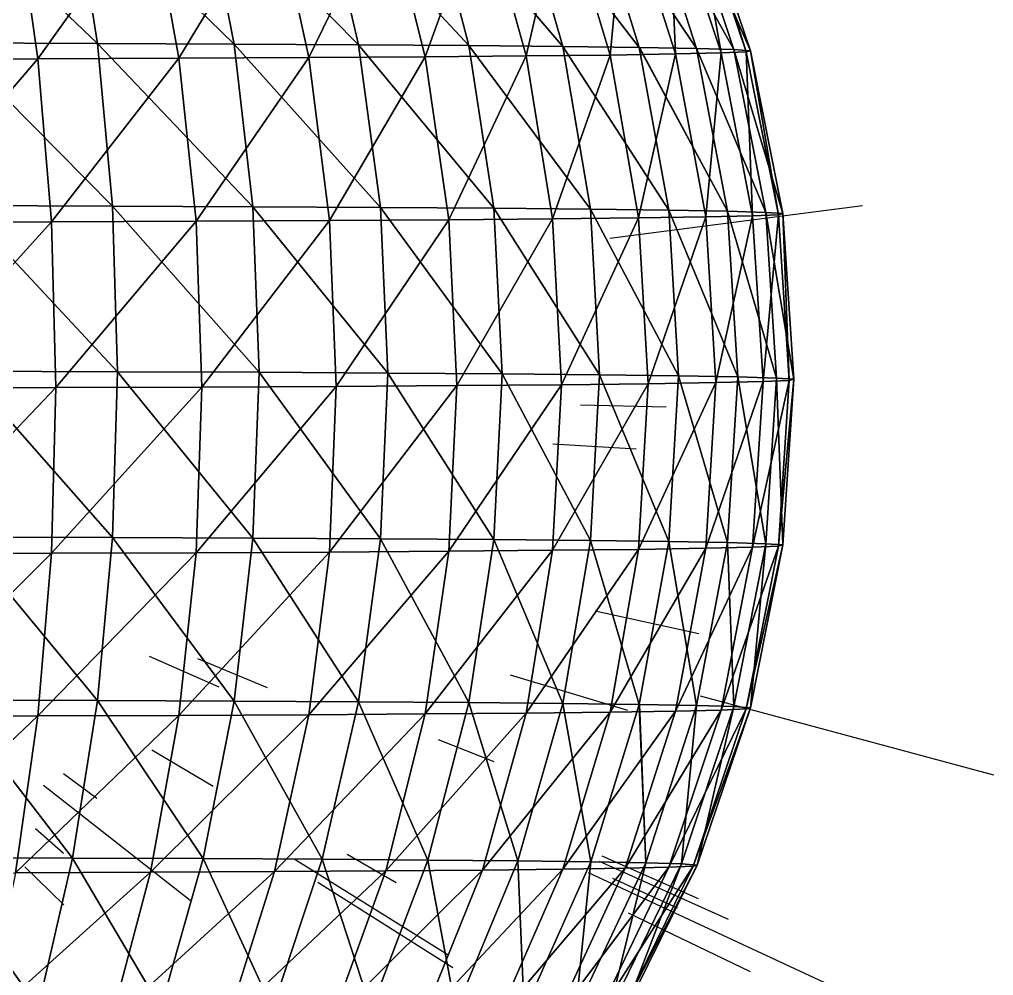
# Model space of a CAD drawing. Header units: metres. Extents: x -186 to 389, y -250 to 250.
# Drawn here: x 197.3 to 389.2, y -117.4 to 70.9 of the extents above; entities that cross this region are included whole.
import ezdxf

# ---------------------------------------------------------------- set-up
doc = ezdxf.new("R2010")
doc.units = ezdxf.units.M

msp = doc.modelspace()

# ---------------------------------------------------------------- linework, layer by layer
for p, q in [((313.60217, 27.826876, -481.3147), (363.35687, 34.30864, -452.22083)), ((307.81796, -4.982011, -469.14893), (324.67706, -5.386174, -458.0293)), ((302.37585, -12.635415, -461.70013), (318.79352, -13.660458, -449.9762)), ((310.70813, -45.575726, -481.61475), (331.102, -49.986866, -469.55475)), ((222.7959, -54.44929, -396.55746), (236.5303, -60.5393, -373.10754)), ((232.37036, -54.964317, -402.60538), (246.05925, -60.648373, -381.54907)), ((293.96283, -58.173637, -461.3204), (317.0592, -65.10073, -444.06656)), ((331.36633, -62.31145, -538.4838), (389.16147, -77.87681, -521.56396)), ((279.77716, -70.89642, -449.19913), (290.73346, -75.217125, -439.62982)), ((223.36682, -72.93888, -402.5967), (235.45578, -80.086296, -382.64346)), ((205.92209, -77.61393, -394.6579), (212.53691, -82.460915, -381.44604)), ((201.98859, -79.88287, -393.57242), (230.90584, -102.5324, -333.28018)), ((200.45248, -88.44576, -396.2472), (205.96931, -93.30317, -384.7157)), ((261.82587, -93.47102, -441.6682), (271.49316, -99.054886, -431.8382)), ((312.01883, -93.793495, -515.3784), (331.00687, -102.193474, -507.24298)), ((251.3609, -94.3574, -432.4721), (281.87622, -113.38046, -397.44385)), ((311.48157, -94.83689, -515.2095), (336.91882, -106.24398, -504.2629)), ((198.35025, -95.978096, -398.5728), (206.03264, -103.47518, -382.35315)), ((309.28958, -97.1072, -512.5745), (374.1778, -127.21432, -483.54138)), ((256.08536, -98.96337, -439.35074), (282.66376, -115.81497, -410.9364)), ((314.12134, -98.20152, -525.5362), (326.8482, -104.03841, -520.7407)), ((317.20087, -104.99111, -544.5604), (341.23254, -116.607605, -537.73846))]:
    msp.add_line(p, q)
for points in [[(207.7212, 97.09488, -402.57907), (212.62366, 66.19446, -393.0648), (180.13162, 97.18083, -390.26685), (180.13173, 97.18093, -390.26675)], [(212.62366, 66.19446, -393.0648), (183.77846, 66.284325, -380.1922), (180.13162, 97.18083, -390.26685), (180.13173, 97.18093, -390.26675)], [(233.46768, 96.98451, -418.38702), (239.54185, 66.07906, -409.59216), (207.7212, 97.09488, -402.57907), (207.72131, 97.09498, -402.57898)], [(239.54185, 66.07906, -409.59216), (212.62366, 66.19446, -393.0648), (207.7212, 97.09488, -402.57907), (207.72131, 97.09498, -402.57898)], [(256.93042, 96.85164, -437.4203), (264.07245, 65.94014, -429.49164), (233.46768, 96.98451, -418.38702), (233.46779, 96.98461, -418.38693)], [(264.07245, 65.94014, -429.49164), (239.54185, 66.07906, -409.59216), (233.46768, 96.98451, -418.38702), (233.46779, 96.98461, -418.38693)], [(277.70807, 96.69852, -459.3531), (285.7957, 65.78005, -452.42264), (256.93042, 96.85164, -437.4203), (256.9305, 96.85174, -437.4202)], [(285.7957, 65.78005, -452.42264), (264.07245, 65.94014, -429.49164), (256.93042, 96.85164, -437.4203), (256.9305, 96.85174, -437.4202)], [(295.4451, 96.52777, -483.8103), (304.3399, 65.60153, -477.9929), (277.70807, 96.69852, -459.3531), (277.70816, 96.698616, -459.353)], [(304.3399, 65.60153, -477.9929), (285.7957, 65.78005, -452.42264), (277.70807, 96.69852, -459.3531), (277.70816, 96.698616, -459.353)], [(309.83798, 96.342316, -510.3733), (319.38785, 65.407646, -505.76477), (295.4451, 96.52777, -483.8103), (295.4452, 96.52787, -483.8102)], [(319.38785, 65.407646, -505.76477), (304.3399, 65.60153, -477.9929), (295.4451, 96.52777, -483.8103), (295.4452, 96.52787, -483.8102)], [(320.6405, 96.14535, -538.58765), (330.68198, 65.201706, -535.2632), (309.83798, 96.342316, -510.3733), (309.83807, 96.342415, -510.3732)], [(330.68198, 65.201706, -535.2632), (319.38785, 65.407646, -505.76477), (309.83798, 96.342316, -510.3733), (309.83807, 96.342415, -510.3732)], [(327.6678, 95.94021, -567.9706), (338.0291, 64.98723, -565.98334), (320.6405, 96.14535, -538.58765), (320.6406, 96.14545, -538.5875)], [(338.0291, 64.98723, -565.98334), (330.68198, 65.201706, -535.2632), (320.6405, 96.14535, -538.58765), (320.6406, 96.14545, -538.5875)], [(171.40811, 63.092735, -837.3458), (200.9072, 63.171585, -826.052), (196.51474, 94.20359, -816.71857), (196.51485, 94.20369, -816.71844)], [(196.51474, 94.20359, -816.71857), (200.9072, 63.171585, -826.052), (223.07843, 94.30407, -802.326), (223.07854, 94.30417, -802.32587)], [(200.9072, 63.171585, -826.052), (228.67981, 63.276638, -811.0044), (223.07843, 94.30407, -802.326), (223.07854, 94.30417, -802.32587)], [(223.07843, 94.30407, -802.326), (228.67981, 63.276638, -811.0044), (247.53616, 94.4279, -784.5895), (247.53627, 94.428, -784.58936)], [(228.67981, 63.276638, -811.0044), (254.25061, 63.4061, -792.4607), (247.53616, 94.4279, -784.5895), (247.53627, 94.428, -784.58936)], [(247.53616, 94.4279, -784.5895), (254.25061, 63.4061, -792.4607), (269.46954, 94.57295, -763.81226), (269.46964, 94.57305, -763.81213)], [(254.25061, 63.4061, -792.4607), (277.1822, 63.557755, -770.7379), (269.46954, 94.57295, -763.81226), (269.46964, 94.57305, -763.81213)], [(269.4695, 94.57295, -763.8123), (277.1822, 63.557755, -770.7379), (288.50323, 94.736755, -740.3501), (288.50333, 94.736855, -740.35)], [(277.1822, 63.557755, -770.7379), (297.08212, 63.729008, -746.20795), (288.50323, 94.736755, -740.3501), (288.50333, 94.736855, -740.35)], [(288.50323, 94.736755, -740.3501), (297.08212, 63.729008, -746.20795), (304.31158, 94.9165, -714.60425), (304.31168, 94.916595, -714.6041)], [(297.08212, 63.729008, -746.20795), (313.60992, 63.916935, -719.2904), (304.31158, 94.9165, -714.60425), (304.31168, 94.916595, -714.6041)], [(304.31158, 94.9165, -714.60425), (313.60992, 63.916935, -719.2904), (316.62408, 95.10911, -687.0154), (316.62418, 95.10921, -687.01526)], [(313.60992, 63.916935, -719.2904), (326.4828, 64.11831, -690.4459), (316.62408, 95.10911, -687.0154), (316.62418, 95.10921, -687.01526)], [(316.62408, 95.10911, -687.0154), (326.4828, 64.11831, -690.4459), (325.23013, 95.31129, -658.0554), (325.23022, 95.311386, -658.0553)], [(325.23013, 95.31129, -658.0554), (335.48047, 64.32969, -660.16797), (329.98242, 95.519585, -628.2199), (329.9825, 95.519684, -628.2198)], [(326.4828, 64.11831, -690.4459), (335.48047, 64.32969, -660.16797), (325.23013, 95.31129, -658.0554), (325.23022, 95.311386, -658.0553)], [(330.79962, 95.73042, -598.0194), (341.30344, 64.76791, -597.3997), (327.6678, 95.94021, -567.9706), (327.66788, 95.94031, -567.97046)], [(341.30344, 64.76791, -597.3997), (338.0291, 64.98723, -565.98334), (327.6678, 95.94021, -567.9706), (327.66788, 95.94031, -567.97046)], [(329.98242, 95.519585, -628.2199), (340.44904, 64.54746, -628.9747), (330.79962, 95.73042, -598.0194), (330.7997, 95.73052, -598.0193)], [(335.48047, 64.32969, -660.16797), (340.44904, 64.54746, -628.9747), (329.98242, 95.519585, -628.2199), (329.9825, 95.519684, -628.2198)], [(340.44904, 64.54746, -628.9747), (341.30344, 64.76791, -597.3997), (330.79962, 95.73042, -598.0194), (330.7997, 95.73052, -598.0193)], [(212.62366, 66.19446, -393.0648), (215.59909, 34.161396, -387.19757), (183.77846, 66.284325, -380.1922), (183.77856, 66.284424, -380.1921)], [(215.59909, 34.161396, -387.19757), (185.99185, 34.25364, -373.98492), (183.77846, 66.284325, -380.1922), (183.77856, 66.284424, -380.1921)], [(239.54185, 66.07906, -409.59216), (243.22845, 34.04296, -404.16162), (212.62366, 66.19446, -393.0648), (212.62376, 66.19456, -393.0647)], [(243.22845, 34.04296, -404.16162), (215.59909, 34.161396, -387.19757), (212.62366, 66.19446, -393.0648), (212.62376, 66.19456, -393.0647)], [(264.07245, 65.94014, -429.49164), (268.4071, 33.900368, -424.5868), (239.54185, 66.07906, -409.59216), (239.54196, 66.07916, -409.59207)], [(268.4071, 33.900368, -424.5868), (243.22845, 34.04296, -404.16162), (239.54185, 66.07906, -409.59216), (239.54196, 66.07916, -409.59207)], [(285.7957, 65.78005, -452.42264), (290.70428, 33.736046, -448.12363), (264.07245, 65.94014, -429.49164), (264.07254, 65.94024, -429.49155)], [(290.70428, 33.736046, -448.12363), (268.4071, 33.900368, -424.5868), (264.07245, 65.94014, -429.49164), (264.07254, 65.94024, -429.49155)], [(304.3399, 65.60153, -477.9929), (309.73846, 33.552814, -474.36942), (285.7957, 65.78005, -452.42264), (285.79578, 65.78015, -452.42255)], [(309.73846, 33.552814, -474.36942), (290.70428, 33.736046, -448.12363), (285.7957, 65.78005, -452.42264), (285.79578, 65.78015, -452.42255)], [(319.38785, 65.407646, -505.76477), (325.18393, 33.353806, -502.87503), (304.3399, 65.60153, -477.9929), (304.34, 65.60163, -477.9928)], [(325.18393, 33.353806, -502.87503), (309.73846, 33.552814, -474.36942), (304.3399, 65.60153, -477.9929), (304.34, 65.60163, -477.9928)], [(330.68198, 65.201706, -535.2632), (336.77643, 33.14242, -533.1528), (319.38785, 65.407646, -505.76477), (319.38794, 65.407745, -505.76468)], [(336.77643, 33.14242, -533.1528), (325.18393, 33.353806, -502.87503), (319.38785, 65.407646, -505.76477), (319.38794, 65.407745, -505.76468)], [(228.67981, 63.276638, -811.0044), (232.07945, 31.166496, -816.1789), (254.25061, 63.4061, -792.4607), (254.25072, 63.4062, -792.4606)], [(232.07945, 31.166496, -816.1789), (258.3258, 31.29938, -797.1452), (254.25061, 63.4061, -792.4607), (254.25072, 63.4062, -792.4606)], [(254.25061, 63.4061, -792.4607), (258.3258, 31.29938, -797.1452), (277.1822, 63.557755, -770.7379), (277.18228, 63.557854, -770.7378)], [(258.3258, 31.29938, -797.1452), (281.86322, 31.455042, -774.8486), (277.1822, 63.557755, -770.7379), (277.18228, 63.557854, -770.7378)], [(277.1822, 63.557755, -770.7379), (281.86322, 31.455042, -774.8486), (297.08212, 63.729008, -746.20795), (297.0822, 63.729107, -746.2078)], [(281.86322, 31.455042, -774.8486), (302.28888, 31.63082, -749.67053), (297.08212, 63.729008, -746.20795), (297.0822, 63.729107, -746.2078)], [(297.08212, 63.729008, -746.20795), (302.28888, 31.63082, -749.67053), (313.60992, 63.916935, -719.2904), (313.61002, 63.917034, -719.2903)], [(302.28888, 31.63082, -749.67053), (319.25336, 31.823708, -722.0419), (313.60992, 63.916935, -719.2904), (313.61002, 63.917034, -719.2903)], [(313.60992, 63.916935, -719.2904), (319.25336, 31.823708, -722.0419), (326.4828, 64.11831, -690.4459), (326.48288, 64.11841, -690.4458)], [(319.25336, 31.823708, -722.0419), (332.4663, 32.030403, -692.4353), (326.4828, 64.11831, -690.4459), (326.48288, 64.11841, -690.4458)], [(326.4828, 64.11831, -690.4459), (332.4663, 32.030403, -692.4353), (335.48047, 64.32969, -660.16797), (335.48056, 64.32979, -660.16785)], [(338.0291, 64.98723, -565.98334), (344.31766, 32.922287, -564.6846), (330.68198, 65.201706, -535.2632), (330.68207, 65.201805, -535.26306)], [(344.31766, 32.922287, -564.6846), (336.77643, 33.14242, -533.1528), (330.68198, 65.201706, -535.2632), (330.68207, 65.201805, -535.26306)], [(332.4663, 32.030403, -692.4353), (341.70172, 32.24737, -661.3575), (335.48047, 64.32969, -660.16797), (335.48056, 64.32979, -660.16785)], [(335.48047, 64.32969, -660.16797), (341.70172, 32.24737, -661.3575), (340.44904, 64.54746, -628.9747), (340.44913, 64.54756, -628.97455)], [(341.30344, 64.76791, -597.3997), (347.6785, 32.69716, -596.9309), (338.0291, 64.98723, -565.98334), (338.0292, 64.98733, -565.9832)], [(347.6785, 32.69716, -596.9309), (344.31766, 32.922287, -564.6846), (338.0291, 64.98723, -565.98334), (338.0292, 64.98733, -565.9832)], [(340.44904, 64.54746, -628.9747), (346.80154, 32.470898, -629.3401), (341.30344, 64.76791, -597.3997), (341.30353, 64.768005, -597.3996)], [(341.70172, 32.24737, -661.3575), (346.80154, 32.470898, -629.3401), (340.44904, 64.54746, -628.9747), (340.44913, 64.54756, -628.97455)], [(346.80154, 32.470898, -629.3401), (347.6785, 32.69716, -596.9309), (341.30344, 64.76791, -597.3997), (341.30353, 64.768005, -597.3996)], [(171.40811, 63.092735, -837.3458), (173.29465, 30.97774, -843.21625), (200.9072, 63.171585, -826.052), (200.9073, 63.171684, -826.0519)], [(173.29465, 30.97774, -843.21625), (203.57309, 31.058668, -831.624), (200.9072, 63.171585, -826.052), (200.9073, 63.171684, -826.0519)], [(200.9072, 63.171585, -826.052), (203.57309, 31.058668, -831.624), (228.67981, 63.276638, -811.0044), (228.67992, 63.276737, -811.0043)], [(203.57309, 31.058668, -831.624), (232.07945, 31.166496, -816.1789), (228.67981, 63.276638, -811.0044), (228.67992, 63.276737, -811.0043)], [(215.59909, 34.161396, -387.19757), (216.5966, 1.5438598, -385.07788), (185.99185, 34.25364, -373.98492), (185.99196, 34.25374, -373.98483)], [(216.5966, 1.5438598, -385.07788), (186.73386, 1.6368988, -371.75122), (185.99185, 34.25364, -373.98492), (185.99196, 34.25374, -373.98483)], [(243.22845, 34.04296, -404.16162), (244.46437, 1.4244046, -402.18832), (215.59909, 34.161396, -387.19757), (215.5992, 34.161495, -387.19748)], [(244.46437, 1.4244046, -402.18832), (216.5966, 1.5438598, -385.07788), (215.59909, 34.161396, -387.19757), (215.5992, 34.161495, -387.19748)], [(268.4071, 33.900368, -424.5868), (269.8603, 1.2805775, -422.78973), (243.22845, 34.04296, -404.16162), (243.22856, 34.04306, -404.16153)], [(269.8603, 1.2805775, -422.78973), (244.46437, 1.4244046, -402.18832), (243.22845, 34.04296, -404.16162), (243.22856, 34.04306, -404.16153)], [(290.70428, 33.736046, -448.12363), (292.34985, 1.1148391, -446.52966), (268.4071, 33.900368, -424.5868), (268.4072, 33.900467, -424.5867)], [(292.34985, 1.1148391, -446.52966), (269.8603, 1.2805775, -422.78973), (268.4071, 33.900368, -424.5868), (268.4072, 33.900467, -424.5867)], [(309.73846, 33.552814, -474.36942), (311.54828, 0.9300251, -473.00192), (290.70428, 33.736046, -448.12363), (290.70438, 33.736145, -448.12354)], [(311.54828, 0.9300251, -473.00192), (292.34985, 1.1148391, -446.52966), (290.70428, 33.736046, -448.12363), (290.70438, 33.736145, -448.12354)], [(325.18393, 33.353806, -502.87503), (327.127, 0.72929806, -501.7535), (309.73846, 33.552814, -474.36942), (309.73856, 33.552914, -474.36932)], [(327.127, 0.72929806, -501.7535), (311.54828, 0.9300251, -473.00192), (309.73846, 33.552814, -474.36942), (309.73856, 33.552914, -474.36932)], [(336.77643, 33.14242, -533.1528), (338.81958, 0.5160926, -532.2925), (325.18393, 33.353806, -502.87503), (325.18402, 33.353905, -502.87494)], [(338.81958, 0.5160926, -532.2925), (327.127, 0.72929806, -501.7535), (325.18393, 33.353806, -502.87503), (325.18402, 33.353905, -502.87494)], [(344.31766, 32.922287, -564.6846), (346.42584, 0.2940563, -564.0964), (336.77643, 33.14242, -533.1528), (336.77652, 33.14252, -533.15265)], [(346.42584, 0.2940563, -564.0964), (338.81958, 0.5160926, -532.2925), (336.77643, 33.14242, -533.1528), (336.77652, 33.14252, -533.15265)], [(347.6785, 32.69716, -596.9309), (349.8157, 0.06698817, -596.62103), (344.31766, 32.922287, -564.6846), (344.31775, 32.922386, -564.68445)], [(349.8157, 0.06698817, -596.62103), (346.42584, 0.2940563, -564.0964), (344.31766, 32.922287, -564.6846), (344.31775, 32.922386, -564.68445)], [(346.80154, 32.470898, -629.3401), (348.93115, -0.1612261, -629.3098), (347.6785, 32.69716, -596.9309), (347.6786, 32.697258, -596.9308)], [(348.93115, -0.1612261, -629.3098), (349.8157, 0.06698817, -596.62103), (347.6785, 32.69716, -596.9309), (347.6786, 32.697258, -596.9308)], [(173.29465, 30.97774, -843.21625), (173.92712, -1.6672703, -845.0315), (203.57309, 31.058668, -831.624), (203.5732, 31.058767, -831.6239)], [(173.92712, -1.6672703, -845.0315), (204.46681, -1.5856419, -833.33923), (203.57309, 31.058668, -831.624), (203.5732, 31.058767, -831.6239)], [(203.57309, 31.058668, -831.624), (204.46681, -1.5856419, -833.33923), (232.07945, 31.166496, -816.1789), (232.07956, 31.166595, -816.1788)], [(204.46681, -1.5856419, -833.33923), (233.21913, -1.4768822, -817.76086), (232.07945, 31.166496, -816.1789), (232.07956, 31.166595, -816.1788)], [(232.07945, 31.166496, -816.1789), (233.21913, -1.4768822, -817.76086), (258.3258, 31.29938, -797.1452), (258.3259, 31.299479, -797.1451)], [(233.21913, -1.4768822, -817.76086), (259.692, -1.3428537, -798.5629), (258.3258, 31.29938, -797.1452), (258.3259, 31.299479, -797.1451)], [(258.3258, 31.29938, -797.1452), (259.692, -1.3428537, -798.5629), (281.86322, 31.455042, -774.8486), (281.8633, 31.455141, -774.84845)], [(259.692, -1.3428537, -798.5629), (283.43253, -1.185848, -776.07385), (281.86322, 31.455042, -774.8486), (281.8633, 31.455141, -774.84845)], [(281.86322, 31.455042, -774.8486), (283.4325, -1.1858482, -776.0739), (302.28888, 31.63082, -749.67053), (302.28897, 31.630919, -749.6704)], [(283.4325, -1.1858482, -776.0739), (304.03442, -1.0085529, -750.6786), (302.28888, 31.63082, -749.67053), (302.28897, 31.630919, -749.6704)], [(302.28888, 31.63082, -749.67053), (304.03442, -1.0085529, -750.6786), (319.25336, 31.823708, -722.0419), (319.25345, 31.823807, -722.04175)], [(304.03442, -1.0085529, -750.6786), (321.14526, -0.81400126, -722.8115), (319.25336, 31.823708, -722.0419), (319.25345, 31.823807, -722.04175)], [(319.25336, 31.823708, -722.0419), (321.14526, -0.81400126, -722.8115), (332.4663, 32.030403, -692.4353), (332.4664, 32.030502, -692.4352)], [(321.14526, -0.81400126, -722.8115), (334.47223, -0.6055218, -692.9495), (332.4663, 32.030403, -692.4353), (332.4664, 32.030502, -692.4352)], [(332.4663, 32.030403, -692.4353), (334.47223, -0.6055218, -692.9495), (341.70172, 32.24737, -661.3575), (341.7018, 32.24747, -661.35736)], [(334.47223, -0.6055218, -692.9495), (343.78735, -0.38668203, -661.6035), (341.70172, 32.24737, -661.3575), (341.7018, 32.24747, -661.35736)], [(341.70172, 32.24737, -661.3575), (343.78735, -0.38668203, -661.6035), (346.80154, 32.470898, -629.3401), (346.80164, 32.470997, -629.33997)], [(343.78735, -0.38668203, -661.6035), (348.93115, -0.1612261, -629.3098), (346.80154, 32.470898, -629.3401), (346.80164, 32.470997, -629.33997)], [(215.59909, -31.100094, -386.74194), (185.99185, -31.007853, -373.52933), (186.73386, 1.6368988, -371.75122), (186.73396, 1.6369988, -371.75113)], [(216.5966, 1.5438598, -385.07788), (215.59909, -31.100094, -386.74194), (186.73386, 1.6368988, -371.75122), (186.73396, 1.6369988, -371.75113)], [(243.22845, -31.218529, -403.706), (215.59909, -31.100094, -386.74194), (216.5966, 1.5438598, -385.07788), (216.59671, 1.5439599, -385.0778)], [(244.46437, 1.4244046, -402.18832), (243.22845, -31.218529, -403.706), (216.5966, 1.5438598, -385.07788), (216.59671, 1.5439599, -385.0778)], [(268.4071, -31.361124, -424.1312), (243.22845, -31.218529, -403.706), (244.46437, 1.4244046, -402.18832), (244.46448, 1.4245046, -402.18823)], [(269.8603, 1.2805775, -422.78973), (268.4071, -31.361124, -424.1312), (244.46437, 1.4244046, -402.18832), (244.46448, 1.4245046, -402.18823)], [(290.70428, -31.525444, -447.66803), (268.4071, -31.361124, -424.1312), (269.8603, 1.2805775, -422.78973), (269.86038, 1.2806776, -422.78964)], [(292.34985, 1.1148391, -446.52966), (290.70428, -31.525444, -447.66803), (269.8603, 1.2805775, -422.78973), (269.86038, 1.2806776, -422.78964)], [(309.73846, -31.708675, -473.9138), (290.70428, -31.525444, -447.66803), (292.34985, 1.1148391, -446.52966), (292.34995, 1.1149391, -446.52957)], [(311.54828, 0.9300251, -473.00192), (309.73846, -31.708675, -473.9138), (292.34985, 1.1148391, -446.52966), (292.34995, 1.1149391, -446.52957)], [(325.18393, -31.907686, -502.4194), (309.73846, -31.708675, -473.9138), (311.54828, 0.9300251, -473.00192), (311.54837, 0.9301251, -473.00183)], [(327.127, 0.72929806, -501.7535), (325.18393, -31.907686, -502.4194), (311.54828, 0.9300251, -473.00192), (311.54837, 0.9301251, -473.00183)], [(336.77643, -32.11907, -532.69714), (325.18393, -31.907686, -502.4194), (327.127, 0.72929806, -501.7535), (327.1271, 0.7293981, -501.75342)], [(338.81958, 0.5160926, -532.2925), (336.77643, -32.11907, -532.69714), (327.127, 0.72929806, -501.7535), (327.1271, 0.7293981, -501.75342)], [(344.31766, -32.339207, -564.22894), (336.77643, -32.11907, -532.69714), (338.81958, 0.5160926, -532.2925), (338.81967, 0.5161926, -532.29236)], [(346.42584, 0.2940563, -564.0964), (344.31766, -32.339207, -564.22894), (338.81958, 0.5160926, -532.2925), (338.81967, 0.5161926, -532.29236)], [(347.6785, -32.56433, -596.4753), (344.31766, -32.339207, -564.22894), (346.42584, 0.2940563, -564.0964), (346.42593, 0.29415628, -564.09625)], [(349.8157, 0.06698817, -596.62103), (347.6785, -32.56433, -596.4753), (346.42584, 0.2940563, -564.0964), (346.42593, 0.29415628, -564.09625)], [(348.93115, -0.1612261, -629.3098), (346.80154, -32.790592, -628.88446), (349.8157, 0.06698817, -596.62103), (349.8158, 0.06708817, -596.6209)], [(346.80154, -32.790592, -628.88446), (347.6785, -32.56433, -596.4753), (349.8157, 0.06698817, -596.62103), (349.8158, 0.06708817, -596.6209)], [(173.92712, -1.6672703, -845.0315), (173.29465, -34.283752, -842.7606), (204.46681, -1.5856419, -833.33923), (204.46692, -1.5855418, -833.3391)], [(173.29465, -34.283752, -842.7606), (203.57309, -34.20282, -831.1684), (204.46681, -1.5856419, -833.33923), (204.46692, -1.5855418, -833.3391)], [(204.46681, -1.5856419, -833.33923), (203.57309, -34.20282, -831.1684), (233.21913, -1.4768822, -817.76086), (233.21924, -1.4767822, -817.76074)], [(203.57309, -34.20282, -831.1684), (232.07945, -34.094994, -815.72327), (233.21913, -1.4768822, -817.76086), (233.21924, -1.4767822, -817.76074)], [(233.21913, -1.4768822, -817.76086), (232.07945, -34.094994, -815.72327), (259.692, -1.3428537, -798.5629), (259.69208, -1.3427536, -798.5628)], [(232.07945, -34.094994, -815.72327), (258.3258, -33.962112, -796.6896), (259.692, -1.3428537, -798.5629), (259.69208, -1.3427536, -798.5628)], [(259.692, -1.3428537, -798.5629), (258.3258, -33.962112, -796.6896), (283.43253, -1.185848, -776.07385), (283.43262, -1.185748, -776.0737)], [(258.3258, -33.962112, -796.6896), (281.86322, -33.80645, -774.39294), (283.43253, -1.185848, -776.07385), (283.43262, -1.185748, -776.0737)], [(283.4325, -1.1858482, -776.0739), (281.86322, -33.80645, -774.39294), (304.03442, -1.0085529, -750.6786), (304.03452, -1.0084529, -750.67847)], [(281.86322, -33.80645, -774.39294), (302.28888, -33.63067, -749.2149), (304.03442, -1.0085529, -750.6786), (304.03452, -1.0084529, -750.67847)], [(304.03442, -1.0085529, -750.6786), (302.28888, -33.63067, -749.2149), (321.14526, -0.81400126, -722.8115), (321.14536, -0.81390125, -722.8114)], [(302.28888, -33.63067, -749.2149), (319.25336, -33.437782, -721.58624), (321.14526, -0.81400126, -722.8115), (321.14536, -0.81390125, -722.8114)], [(321.14526, -0.81400126, -722.8115), (319.25336, -33.437782, -721.58624), (334.47223, -0.6055218, -692.9495), (334.47232, -0.6054218, -692.9494)], [(319.25336, -33.437782, -721.58624), (332.4663, -33.231087, -691.97974), (334.47223, -0.6055218, -692.9495), (334.47232, -0.6054218, -692.9494)], [(334.47223, -0.6055218, -692.9495), (332.4663, -33.231087, -691.97974), (343.78735, -0.38668203, -661.6035), (343.78745, -0.38658205, -661.6034)], [(332.4663, -33.231087, -691.97974), (341.70172, -33.014122, -660.90186), (343.78735, -0.38668203, -661.6035), (343.78745, -0.38658205, -661.6034)], [(343.78735, -0.38668203, -661.6035), (341.70172, -33.014122, -660.90186), (348.93115, -0.1612261, -629.3098), (348.93124, -0.16112609, -629.3097)], [(341.70172, -33.014122, -660.90186), (346.80154, -32.790592, -628.88446), (348.93115, -0.1612261, -629.3098), (348.93124, -0.16112609, -629.3097)], [(212.62366, -63.21194, -392.16135), (183.77846, -63.122074, -379.28876), (185.99185, -31.007853, -373.52933), (185.99196, -31.007753, -373.52924)], [(215.59909, -31.100094, -386.74194), (212.62366, -63.21194, -392.16135), (185.99185, -31.007853, -373.52933), (185.99196, -31.007753, -373.52924)], [(239.54185, -63.32733, -408.68872), (212.62366, -63.21194, -392.16135), (215.59909, -31.100094, -386.74194), (215.5992, -31.099995, -386.74185)], [(243.22845, -31.218529, -403.706), (239.54185, -63.32733, -408.68872), (215.59909, -31.100094, -386.74194), (215.5992, -31.099995, -386.74185)], [(264.07245, -63.466255, -428.5882), (239.54185, -63.32733, -408.68872), (243.22845, -31.218529, -403.706), (243.22856, -31.21843, -403.7059)], [(268.4071, -31.361124, -424.1312), (264.07245, -63.466255, -428.5882), (243.22845, -31.218529, -403.706), (243.22856, -31.21843, -403.7059)], [(285.7957, -63.626343, -451.5192), (264.07245, -63.466255, -428.5882), (268.4071, -31.361124, -424.1312), (268.4072, -31.361025, -424.1311)], [(290.70428, -31.525444, -447.66803), (285.7957, -63.626343, -451.5192), (268.4071, -31.361124, -424.1312), (268.4072, -31.361025, -424.1311)], [(304.3399, -63.804867, -477.08945), (285.7957, -63.626343, -451.5192), (290.70428, -31.525444, -447.66803), (290.70438, -31.525345, -447.66794)], [(309.73846, -31.708675, -473.9138), (304.3399, -63.804867, -477.08945), (290.70428, -31.525444, -447.66803), (290.70438, -31.525345, -447.66794)], [(319.38785, -63.998753, -504.86133), (304.3399, -63.804867, -477.08945), (309.73846, -31.708675, -473.9138), (309.73856, -31.708576, -473.9137)], [(325.18393, -31.907686, -502.4194), (319.38785, -63.998753, -504.86133), (309.73846, -31.708675, -473.9138), (309.73856, -31.708576, -473.9137)], [(330.68198, -64.20469, -534.35974), (319.38785, -63.998753, -504.86133), (325.18393, -31.907686, -502.4194), (325.18402, -31.907587, -502.4193)], [(336.77643, -32.11907, -532.69714), (330.68198, -64.20469, -534.35974), (325.18393, -31.907686, -502.4194), (325.18402, -31.907587, -502.4193)], [(338.0291, -64.41917, -565.0799), (330.68198, -64.20469, -534.35974), (336.77643, -32.11907, -532.69714), (336.77652, -32.11897, -532.697)], [(344.31766, -32.339207, -564.22894), (338.0291, -64.41917, -565.0799), (336.77643, -32.11907, -532.69714), (336.77652, -32.11897, -532.697)], [(341.30344, -64.6385, -596.4963), (338.0291, -64.41917, -565.0799), (344.31766, -32.339207, -564.22894), (344.31775, -32.339108, -564.2288)], [(346.80154, -32.790592, -628.88446), (340.44904, -64.85893, -628.0712), (347.6785, -32.56433, -596.4753), (347.6786, -32.56423, -596.47516)], [(340.44904, -64.85893, -628.0712), (341.30344, -64.6385, -596.4963), (347.6785, -32.56433, -596.4753), (347.6786, -32.56423, -596.47516)], [(347.6785, -32.56433, -596.4753), (341.30344, -64.6385, -596.4963), (344.31766, -32.339207, -564.22894), (344.31775, -32.339108, -564.2288)], [(173.29465, -34.283752, -842.7606), (171.40811, -66.31366, -836.4424), (203.57309, -34.20282, -831.1684), (203.5732, -34.20272, -831.1683)], [(171.40811, -66.31366, -836.4424), (200.9072, -66.23481, -825.14856), (203.57309, -34.20282, -831.1684), (203.5732, -34.20272, -831.1683)], [(203.57309, -34.20282, -831.1684), (200.9072, -66.23481, -825.14856), (232.07945, -34.094994, -815.72327), (232.07956, -34.094894, -815.72314)], [(200.9072, -66.23481, -825.14856), (228.67981, -66.12975, -810.10095), (232.07945, -34.094994, -815.72327), (232.07956, -34.094894, -815.72314)], [(232.07945, -34.094994, -815.72327), (228.67981, -66.12975, -810.10095), (258.3258, -33.962112, -796.6896), (258.3259, -33.962013, -796.68945)], [(228.67981, -66.12975, -810.10095), (254.25061, -66.00029, -791.55725), (258.3258, -33.962112, -796.6896), (258.3259, -33.962013, -796.68945)], [(258.3258, -33.962112, -796.6896), (254.25061, -66.00029, -791.55725), (281.86322, -33.80645, -774.39294), (281.8633, -33.80635, -774.3928)], [(254.25061, -66.00029, -791.55725), (277.1822, -65.84864, -769.8345), (281.86322, -33.80645, -774.39294), (281.8633, -33.80635, -774.3928)], [(281.86322, -33.80645, -774.39294), (277.1822, -65.84864, -769.8345), (302.28888, -33.63067, -749.2149), (302.28897, -33.63057, -749.2148)], [(277.1822, -65.84864, -769.8345), (297.08212, -65.67738, -745.3045), (302.28888, -33.63067, -749.2149), (302.28897, -33.63057, -749.2148)], [(302.28888, -33.63067, -749.2149), (297.08212, -65.67738, -745.3045), (319.25336, -33.437782, -721.58624), (319.25345, -33.437683, -721.5861)], [(297.08212, -65.67738, -745.3045), (313.60992, -65.48946, -718.38696), (319.25336, -33.437782, -721.58624), (319.25345, -33.437683, -721.5861)], [(319.25336, -33.437782, -721.58624), (313.60992, -65.48946, -718.38696), (332.4663, -33.231087, -691.97974), (332.4664, -33.230988, -691.9796)], [(313.60992, -65.48946, -718.38696), (326.4828, -65.28809, -689.5425), (332.4663, -33.231087, -691.97974), (332.4664, -33.230988, -691.9796)], [(332.4663, -33.231087, -691.97974), (326.4828, -65.28809, -689.5425), (341.70172, -33.014122, -660.90186), (341.7018, -33.014023, -660.90173)], [(326.4828, -65.28809, -689.5425), (335.48047, -65.076706, -659.2645), (341.70172, -33.014122, -660.90186), (341.7018, -33.014023, -660.90173)], [(341.70172, -33.014122, -660.90186), (335.48047, -65.076706, -659.2645), (346.80154, -32.790592, -628.88446), (346.80164, -32.790493, -628.88434)], [(335.48047, -65.076706, -659.2645), (340.44904, -64.85893, -628.0712), (346.80154, -32.790592, -628.88446), (346.80164, -32.790493, -628.88434)], [(207.7212, -94.24219, -401.24326), (180.13162, -94.156235, -388.93103), (183.77846, -63.122074, -379.28876), (183.77856, -63.121975, -379.28867)], [(212.62366, -63.21194, -392.16135), (207.7212, -94.24219, -401.24326), (183.77846, -63.122074, -379.28876), (183.77856, -63.121975, -379.28867)], [(233.46768, -94.352554, -417.05124), (207.7212, -94.24219, -401.24326), (212.62366, -63.21194, -392.16135), (212.62376, -63.21184, -392.16125)], [(239.54185, -63.32733, -408.68872), (233.46768, -94.352554, -417.05124), (212.62366, -63.21194, -392.16135), (212.62376, -63.21184, -392.16125)], [(256.93042, -94.48543, -436.08447), (233.46768, -94.352554, -417.05124), (239.54185, -63.32733, -408.68872), (239.54196, -63.327232, -408.68863)], [(264.07245, -63.466255, -428.5882), (256.93042, -94.48543, -436.08447), (239.54185, -63.32733, -408.68872), (239.54196, -63.327232, -408.68863)], [(277.70807, -94.63855, -458.0173), (256.93042, -94.48543, -436.08447), (264.07245, -63.466255, -428.5882), (264.07254, -63.466156, -428.5881)], [(285.7957, -63.626343, -451.5192), (277.70807, -94.63855, -458.0173), (264.07245, -63.466255, -428.5882), (264.07254, -63.466156, -428.5881)], [(295.4451, -94.809296, -482.4745), (277.70807, -94.63855, -458.0173), (285.7957, -63.626343, -451.5192), (285.79578, -63.626244, -451.5191)], [(304.3399, -63.804867, -477.08945), (295.4451, -94.809296, -482.4745), (285.7957, -63.626343, -451.5192), (285.79578, -63.626244, -451.5191)], [(309.83798, -94.99475, -509.03748), (295.4451, -94.809296, -482.4745), (304.3399, -63.804867, -477.08945), (304.34, -63.804768, -477.08936)], [(319.38785, -63.998753, -504.86133), (309.83798, -94.99475, -509.03748), (304.3399, -63.804867, -477.08945), (304.34, -63.804768, -477.08936)], [(320.6405, -95.19172, -537.25183), (309.83798, -94.99475, -509.03748), (319.38785, -63.998753, -504.86133), (319.38794, -63.998653, -504.86124)], [(326.4828, -65.28809, -689.5425), (316.62408, -96.22796, -685.67957), (335.48047, -65.076706, -659.2645), (335.48056, -65.07661, -659.2644)], [(316.62408, -96.22796, -685.67957), (325.23013, -96.02578, -656.7196), (335.48047, -65.076706, -659.2645), (335.48056, -65.07661, -659.2644)], [(330.68198, -64.20469, -534.35974), (320.6405, -95.19172, -537.25183), (319.38785, -63.998753, -504.86133), (319.38794, -63.998653, -504.86124)], [(327.6678, -95.39686, -566.63477), (320.6405, -95.19172, -537.25183), (330.68198, -64.20469, -534.35974), (330.68207, -64.20459, -534.3596)], [(335.48047, -65.076706, -659.2645), (325.23013, -96.02578, -656.7196), (340.44904, -64.85893, -628.0712), (340.44913, -64.85883, -628.0711)], [(325.23013, -96.02578, -656.7196), (329.98242, -95.81748, -626.8841), (340.44904, -64.85893, -628.0712), (340.44913, -64.85883, -628.0711)], [(338.0291, -64.41917, -565.0799), (327.6678, -95.39686, -566.63477), (330.68198, -64.20469, -534.35974), (330.68207, -64.20459, -534.3596)], [(330.79962, -95.60664, -596.6836), (327.6678, -95.39686, -566.63477), (338.0291, -64.41917, -565.0799), (338.0292, -64.41907, -565.0798)], [(340.44904, -64.85893, -628.0712), (329.98242, -95.81748, -626.8841), (341.30344, -64.6385, -596.4963), (341.30353, -64.6384, -596.49615)], [(329.98242, -95.81748, -626.8841), (330.79962, -95.60664, -596.6836), (341.30344, -64.6385, -596.4963), (341.30353, -64.6384, -596.49615)], [(341.30344, -64.6385, -596.4963), (330.79962, -95.60664, -596.6836), (338.0291, -64.41917, -565.0799), (338.0292, -64.41907, -565.0798)], [(171.40811, -66.31366, -836.4424), (168.29974, -97.208885, -826.18494), (200.9072, -66.23481, -825.14856), (200.9073, -66.23471, -825.14844)], [(168.29974, -97.208885, -826.18494), (196.51474, -97.13348, -815.38275), (200.9072, -66.23481, -825.14856), (200.9073, -66.23471, -825.14844)], [(200.9072, -66.23481, -825.14856), (196.51474, -97.13348, -815.38275), (228.67981, -66.12975, -810.10095), (228.67992, -66.129654, -810.1008)], [(196.51474, -97.13348, -815.38275), (223.07843, -97.033, -800.9902), (228.67981, -66.12975, -810.10095), (228.67992, -66.129654, -810.1008)], [(228.67981, -66.12975, -810.10095), (223.07843, -97.033, -800.9902), (254.25061, -66.00029, -791.55725), (254.25072, -66.00019, -791.5571)], [(223.07843, -97.033, -800.9902), (247.53616, -96.909164, -783.25366), (254.25061, -66.00029, -791.55725), (254.25072, -66.00019, -791.5571)], [(254.25061, -66.00029, -791.55725), (247.53616, -96.909164, -783.25366), (277.1822, -65.84864, -769.8345), (277.18228, -65.84854, -769.83435)], [(247.53616, -96.909164, -783.25366), (269.46954, -96.764114, -762.47644), (277.1822, -65.84864, -769.8345), (277.18228, -65.84854, -769.83435)], [(277.1822, -65.84864, -769.8345), (269.4695, -96.764114, -762.4765), (297.08212, -65.67738, -745.3045), (297.0822, -65.677284, -745.3044)], [(269.4695, -96.764114, -762.4765), (288.50323, -96.60031, -739.0143), (297.08212, -65.67738, -745.3045), (297.0822, -65.677284, -745.3044)], [(297.08212, -65.67738, -745.3045), (288.50323, -96.60031, -739.0143), (313.60992, -65.48946, -718.38696), (313.61002, -65.489365, -718.38684)], [(288.50323, -96.60031, -739.0143), (304.31158, -96.42057, -713.26843), (313.60992, -65.48946, -718.38696), (313.61002, -65.489365, -718.38684)], [(313.60992, -65.48946, -718.38696), (304.31158, -96.42057, -713.26843), (326.4828, -65.28809, -689.5425), (326.48288, -65.287994, -689.54236)], [(304.31158, -96.42057, -713.26843), (316.62408, -96.22796, -685.67957), (326.4828, -65.28809, -689.5425), (326.48288, -65.287994, -689.54236)], [(200.97562, -123.659935, -413.83237), (175.11372, -123.57936, -402.29114), (180.13162, -94.156235, -388.93103), (180.13173, -94.156136, -388.93094)], [(207.7212, -94.24219, -401.24326), (200.97562, -123.659935, -413.83237), (180.13162, -94.156235, -388.93103), (180.13173, -94.156136, -388.93094)], [(225.1098, -123.76339, -428.65045), (200.97562, -123.659935, -413.83237), (207.7212, -94.24219, -401.24326), (207.72131, -94.24209, -401.24316)], [(233.46768, -94.352554, -417.05124), (225.1098, -123.76339, -428.65045), (207.7212, -94.24219, -401.24326), (207.72131, -94.24209, -401.24316)], [(247.10332, -123.88795, -446.4918), (225.1098, -123.76339, -428.65045), (233.46768, -94.352554, -417.05124), (233.46779, -94.352455, -417.05115)], [(256.93042, -94.48543, -436.08447), (247.10332, -123.88795, -446.4918), (233.46768, -94.352554, -417.05124), (233.46779, -94.352455, -417.05115)], [(266.57983, -124.03149, -467.05115), (247.10332, -123.88795, -446.4918), (256.93042, -94.48543, -436.08447), (256.9305, -94.48533, -436.08438)], [(277.70807, -94.63855, -458.0173), (266.57983, -124.03149, -467.05115), (256.93042, -94.48543, -436.08447), (256.9305, -94.48533, -436.08438)], [(283.20618, -124.191536, -489.9768), (266.57983, -124.03149, -467.05115), (277.70807, -94.63855, -458.0173), (277.70816, -94.63845, -458.0172)], [(295.4451, -94.809296, -482.4745), (283.20618, -124.191536, -489.9768), (277.70807, -94.63855, -458.0173), (277.70816, -94.63845, -458.0172)], [(296.69775, -124.36537, -514.8764), (283.20618, -124.191536, -489.9768), (295.4451, -94.809296, -482.4745), (295.4452, -94.8092, -482.4744)], [(309.83798, -94.99475, -509.03748), (296.69775, -124.36537, -514.8764), (295.4451, -94.809296, -482.4745), (295.4452, -94.8092, -482.4744)], [(306.8238, -124.55001, -541.324), (296.69775, -124.36537, -514.8764), (309.83798, -94.99475, -509.03748), (309.83807, -94.99465, -509.03738)], [(320.6405, -95.19172, -537.25183), (306.8238, -124.55001, -541.324), (309.83798, -94.99475, -509.03748), (309.83807, -94.99465, -509.03738)], [(313.41104, -124.7423, -568.86694), (306.8238, -124.55001, -541.324), (320.6405, -95.19172, -537.25183), (320.6406, -95.19162, -537.2517)], [(325.23013, -96.02578, -656.7196), (311.12604, -125.33184, -653.31055), (329.98242, -95.81748, -626.8841), (329.9825, -95.81738, -626.884)], [(311.12604, -125.33184, -653.31055), (315.5807, -125.13658, -625.3434), (329.98242, -95.81748, -626.8841), (329.9825, -95.81738, -626.884)], [(327.6678, -95.39686, -566.63477), (313.41104, -124.7423, -568.86694), (320.6405, -95.19172, -537.25183), (320.6406, -95.19162, -537.2517)], [(316.34674, -124.93895, -597.03406), (313.41104, -124.7423, -568.86694), (327.6678, -95.39686, -566.63477), (327.66788, -95.39676, -566.63464)], [(329.98242, -95.81748, -626.8841), (315.5807, -125.13658, -625.3434), (330.79962, -95.60664, -596.6836), (330.7997, -95.606544, -596.6835)], [(315.5807, -125.13658, -625.3434), (316.34674, -124.93895, -597.03406), (330.79962, -95.60664, -596.6836), (330.7997, -95.606544, -596.6835)], [(330.79962, -95.60664, -596.6836), (316.34674, -124.93895, -597.03406), (327.6678, -95.39686, -566.63477), (327.66788, -95.39676, -566.63464)], [(196.51474, -97.13348, -815.38275), (190.47092, -126.37017, -802.0381), (223.07843, -97.033, -800.9902), (223.07854, -97.0329, -800.99005)], [(190.47092, -126.37017, -802.0381), (215.37115, -126.27598, -788.54675), (223.07843, -97.033, -800.9902), (223.07854, -97.0329, -800.99005)], [(223.07843, -97.033, -800.9902), (215.37115, -126.27598, -788.54675), (247.53616, -96.909164, -783.25366), (247.53627, -96.909065, -783.25354)], [(215.37115, -126.27598, -788.54675), (238.29732, -126.15991, -771.9209), (247.53616, -96.909164, -783.25366), (247.53627, -96.909065, -783.25354)], [(247.53616, -96.909164, -783.25366), (238.29732, -126.15991, -771.9209), (269.46954, -96.764114, -762.47644), (269.46964, -96.764015, -762.4763)], [(238.29732, -126.15991, -771.9209), (258.85724, -126.02393, -752.4448), (269.46954, -96.764114, -762.47644), (269.46964, -96.764015, -762.4763)], [(269.4695, -96.764114, -762.4765), (258.85718, -126.02393, -752.4448), (288.50323, -96.60031, -739.0143), (288.50333, -96.60021, -739.01416)], [(258.85718, -126.02393, -752.4448), (276.69897, -125.87039, -730.4519), (288.50323, -96.60031, -739.0143), (288.50333, -96.60021, -739.01416)], [(288.50323, -96.60031, -739.0143), (276.69897, -125.87039, -730.4519), (304.31158, -96.42057, -713.26843), (304.31168, -96.42047, -713.2683)], [(276.69897, -125.87039, -730.4519), (291.5174, -125.70191, -706.3183), (304.31158, -96.42057, -713.26843), (304.31168, -96.42047, -713.2683)], [(304.31158, -96.42057, -713.26843), (291.5174, -125.70191, -706.3183), (316.62408, -96.22796, -685.67957), (316.62418, -96.22786, -685.67944)], [(291.5174, -125.70191, -706.3183), (303.0589, -125.521355, -680.45703), (316.62408, -96.22796, -685.67957), (316.62418, -96.22786, -685.67944)], [(316.62408, -96.22796, -685.67957), (303.0589, -125.521355, -680.45703), (325.23013, -96.02578, -656.7196), (325.23022, -96.02568, -656.7195)], [(303.0589, -125.521355, -680.45703), (311.12604, -125.33184, -653.31055), (325.23013, -96.02578, -656.7196), (325.23022, -96.02568, -656.7195)]]:
    msp.add_3dface(points)

doc.saveas('drawing.dxf')
